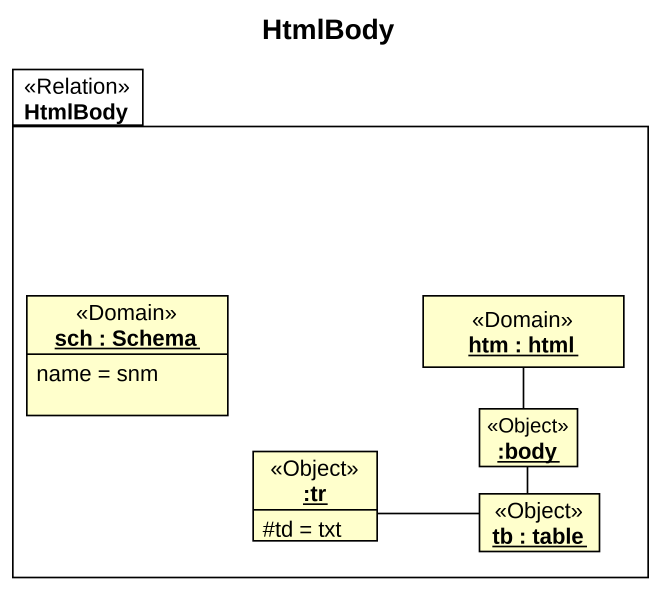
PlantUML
@startuml
title HtmlBody
hide circle
hide empty members
skinparam classAttributeIconSize 0
package HtmlBody <<Relation>> {
  object "sch : Schema" as sch <<Domain>> {
    name = snm
  }
  object "htm : html" as htm <<Domain>>
  object ":body" as body <<Object>>
  object ":tr" as tr <<Object>> {
    #td = txt
  }
  object "tb : table" as tb <<Object>>
}
htm -- body
body -- tb
tb -left- tr
@enduml
